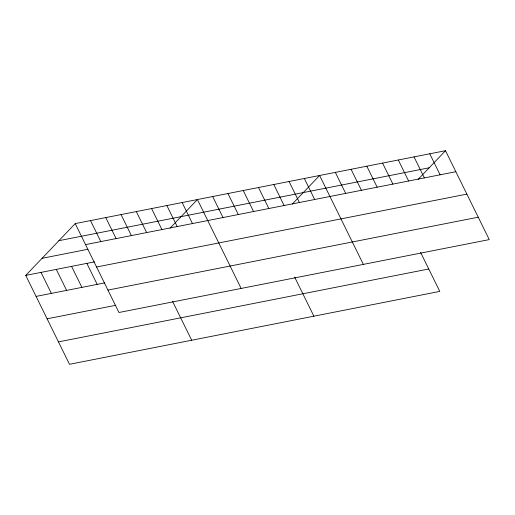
<?xml version="1.0" encoding="UTF-8"?>
<svg xmlns="http://www.w3.org/2000/svg" width="515" height="515" viewBox="0 0 515 515"><rect width="100%" height="100%" fill="white"/><g stroke="black" fill="none" stroke-linecap="round" stroke-linejoin="round"><path stroke-width="0.77" d="M420.601 252.401L439.784 291.4L69.493 364.298L25.75 275.396L75.216 223.6L445.507 150.702L489.25 239.604L118.959 312.502L75.216 223.6M170.053 228.19L197.406 199.543L241.155 288.445M292.243 204.14L319.603 175.486L363.352 264.388M418.148 179.349L445.507 150.702M58.89 240.692L429.182 167.793M85.548 244.606L455.839 171.707M42.076 258.305L87.898 249.279M25.75 275.396L94.483 261.865M96.575 267.008L466.867 194.11M36.082 296.402L104.822 282.87M107.931 290.093L478.223 217.195M47.11 318.804L115.843 305.273M58.472 341.889L428.763 268.991M429.768 153.798L440.1 174.804M414.028 156.901L424.366 177.9M398.295 159.998L408.627 181.003M382.555 163.094L392.894 184.1M366.815 166.191L377.154 187.196M351.082 169.293L361.414 190.293M335.342 172.39L345.681 193.395M304.333 178.493L314.665 199.498M289.057 181.499L299.389 202.504M273.78 184.512L284.119 205.511M258.504 187.518L268.843 208.517M294.696 277.186L313.886 316.184M243.234 190.524L253.567 211.523M227.958 193.531L238.291 214.536M212.682 196.537L223.021 217.542M182.136 202.549L192.468 223.555M166.86 205.556L177.192 226.561M151.584 208.562L161.922 229.568M136.314 211.575L146.646 232.574M172.499 301.243L191.689 340.241M121.038 214.581L131.37 235.58M105.762 217.588L116.094 238.593M90.486 220.594L100.824 241.599M86.848 263.365L97.181 284.37M71.572 266.377L81.911 287.376M56.296 269.384L66.635 290.383M41.026 272.39L51.358 293.396"/></g></svg>
